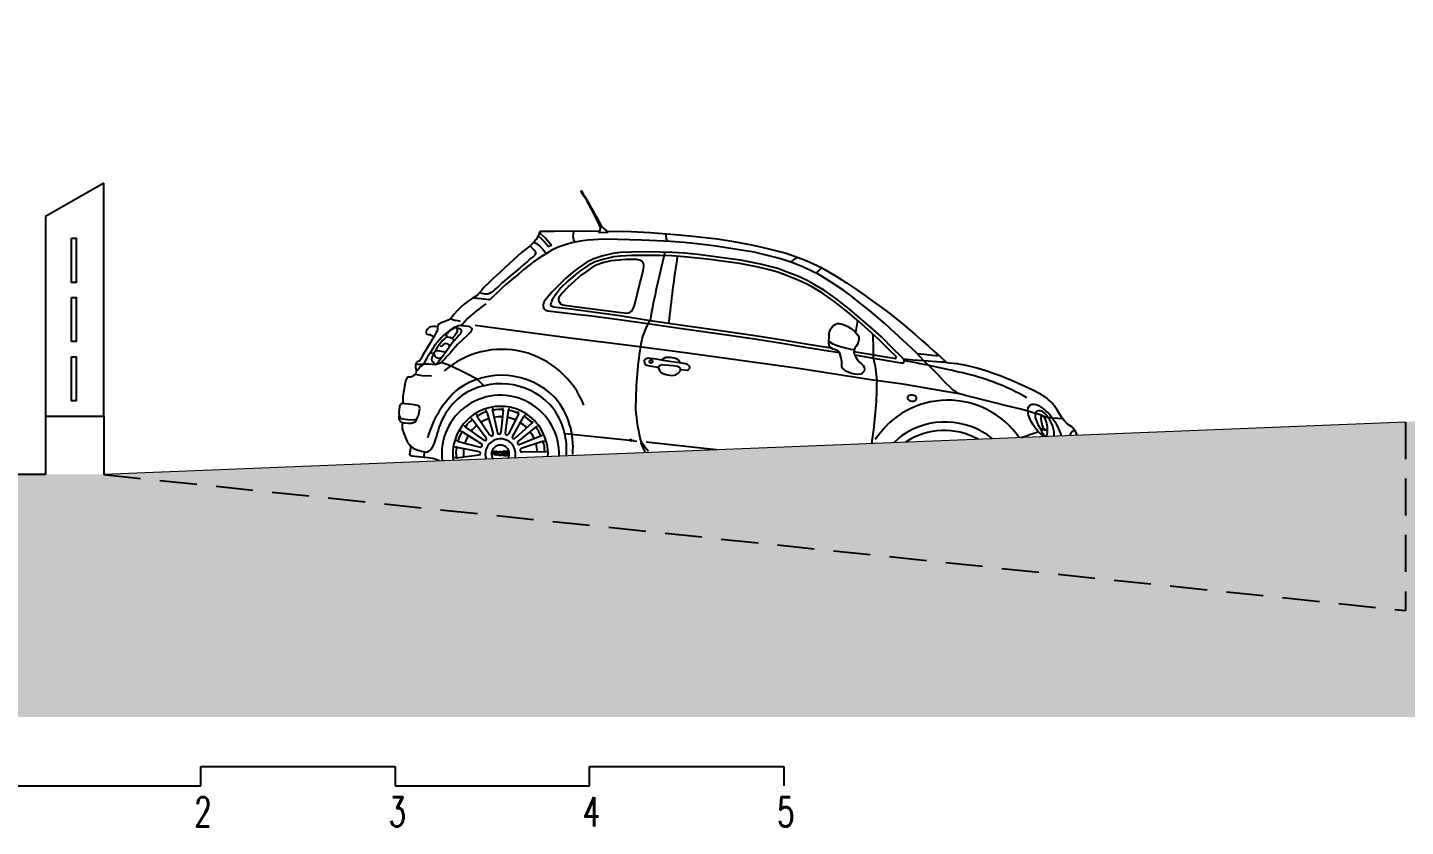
# Model space of a CAD drawing. Header units: metres. Extents: x -442 to 316, y -503 to 125.
# Drawn here: x 138.57 to 145.66, y -328.21 to -324.1 of the extents above; entities that cross this region are included whole.
import ezdxf

# ---------------------------------------------------------------- set-up
doc = ezdxf.new("R2010")
doc.units = ezdxf.units.M
doc.linetypes.add('DASHED', pattern=[19.05, 12.7, -6.35])
for name, color, linetype in [('FIGURE_SAGOME', 252, 'Continuous'), ('popis', 6, 'Continuous'), ('SRAFA', 251, 'Continuous'), ('SRAFY', 3, 'Continuous'), ('ZDIVO', 1, 'Continuous')]:
    doc.layers.add(name, color=color, linetype=linetype)
doc.styles.add('ROMANS', font='romans.shx', dxfattribs={"width": 0.7})

msp = doc.modelspace()

# ---------------------------------------------------------------- hatches: boundary and pattern name
at = {"layer": 'SRAFA', "linetype": 'Continuous'}
msp.add_hatch(color=256, dxfattribs=at).paths.add_polyline_path([(175.632352, -324.09614), (175.632352, -327.644938), (133.892618, -327.644938), (133.892618, -326.59614), (137.462433, -326.59614), (137.462433, -326.39614), (138.662433, -326.39614), (138.962433, -326.39614), (145.66242, -326.12614), (151.722433, -325.49614), (154.712667, -325.206003), (159.772433, -324.918748), (164.832433, -324.631187), (174.247262, -324.09614)])

# ---------------------------------------------------------------- linework, layer by layer
at = {"layer": 'FIGURE_SAGOME', "linetype": 'Continuous'}
for p, q in [((141.197532, -325.167514), (141.187723, -325.186113)), ((141.206511, -325.145443), (141.197532, -325.167514)), ((141.197583, -325.167387), (141.217041, -325.184332)), ((141.204958, -325.149261), (141.215732, -325.161364)), ((141.282921, -325.145068), (141.206511, -325.145443)), ((141.215732, -325.161364), (141.238241, -325.182064)), ((141.374026, -325.144715), (141.282921, -325.145068)), ((141.503118, -325.145524), (141.374026, -325.144715)), ((141.379073, -325.171737), (141.380356, -325.157318)), ((141.382311, -325.187806), (141.379073, -325.171737)), ((141.380356, -325.157318), (141.382231, -325.144766)), ((141.511528, -325.145574), (141.503118, -325.145524)), ((141.677074, -325.146548), (141.554525, -325.145827)), ((141.774609, -325.152243), (141.677074, -325.146548)), ((141.903332, -325.163082), (141.774609, -325.152243)), ((141.85641, -325.167886), (141.856303, -325.159122)), ((141.859286, -325.183333), (141.85641, -325.167886)), ((141.977122, -325.1695), (141.903332, -325.163082)), ((142.12124, -325.185609), (141.977122, -325.1695)), ((141.14092, -325.231339), (141.113249, -325.254069)), ((141.158933, -325.21749), (141.14092, -325.231339)), ((141.156845, -325.219095), (141.172878, -325.236664)), ((141.176458, -325.200632), (141.158933, -325.21749)), ((141.172878, -325.236664), (141.180696, -325.245748)), ((141.187723, -325.186113), (141.176458, -325.200632)), ((141.176458, -325.200632), (141.186716, -325.206179)), ((141.180696, -325.245748), (141.183701, -325.250711)), ((141.183701, -325.250711), (141.184959, -325.255919)), ((141.186716, -325.206179), (141.207553, -325.22157)), ((141.207553, -325.22157), (141.220705, -325.235366)), ((141.217041, -325.184332), (141.230321, -325.198312)), ((141.220705, -325.235366), (141.234839, -325.251778)), ((141.230321, -325.198312), (141.243431, -325.212429)), ((141.234839, -325.251778), (141.240822, -325.258868)), ((141.238241, -325.182064), (141.260792, -325.206805)), ((141.268353, -325.241981), (141.240822, -325.258868)), ((141.243431, -325.212429), (141.248797, -325.22212)), ((141.248797, -325.22212), (141.267323, -325.216717)), ((141.260792, -325.206805), (141.267323, -325.216717)), ((141.300639, -325.226155), (141.268353, -325.241981)), ((141.347294, -325.210134), (141.300639, -325.226155)), ((141.37832, -325.201772), (141.347294, -325.210134)), ((141.415981, -325.195772), (141.37832, -325.201772)), ((141.388617, -325.200132), (141.382311, -325.187806)), ((141.454371, -325.189611), (141.415981, -325.195772)), ((141.534006, -325.185615), (141.454371, -325.189611)), ((141.608747, -325.186385), (141.534006, -325.185615)), ((141.73159, -325.189447), (141.608747, -325.186385)), ((141.679157, -325.251682), (141.620606, -325.254373)), ((141.762081, -325.250865), (141.679157, -325.251682)), ((141.810134, -325.193079), (141.73159, -325.189447)), ((141.824743, -325.251229), (141.762081, -325.250865)), ((141.879347, -325.197204), (141.810134, -325.193079)), ((141.888102, -325.253495), (141.824743, -325.251229)), ((141.864656, -325.196328), (141.859286, -325.183333)), ((141.949392, -325.201805), (141.879347, -325.197204)), ((142.014055, -325.208619), (141.949392, -325.201805)), ((142.073583, -325.216609), (142.014055, -325.208619)), ((142.125215, -325.223123), (142.073583, -325.216609)), ((142.21616, -325.199743), (142.12124, -325.185609)), ((142.200913, -325.234102), (142.125215, -325.223123)), ((142.243031, -325.241549), (142.200913, -325.234102)), ((142.305889, -325.217408), (142.21616, -325.199743)), ((142.310148, -325.252694), (142.243031, -325.241549)), ((142.381103, -325.234454), (142.305889, -325.217408)), ((142.468911, -325.257386), (142.381103, -325.234454)), ((141.050609, -325.311093), (141.028148, -325.330961)), ((141.073292, -325.289167), (141.050609, -325.311093)), ((141.089734, -325.275096), (141.073292, -325.289167)), ((141.113249, -325.254069), (141.089734, -325.275096)), ((141.124048, -325.315413), (141.106885, -325.330482)), ((141.142643, -325.299302), (141.124048, -325.315413)), ((141.17361, -325.302506), (141.12645, -325.339344)), ((141.159421, -325.285022), (141.142643, -325.299302)), ((141.174738, -325.27372), (141.159421, -325.285022)), ((141.195775, -325.286909), (141.17361, -325.302506)), ((141.181361, -325.267192), (141.174738, -325.27372)), ((141.184005, -325.26253), (141.181361, -325.267192)), ((141.184959, -325.255919), (141.184005, -325.26253)), ((141.227712, -325.266724), (141.195775, -325.286909)), ((141.240822, -325.258868), (141.227712, -325.266724)), ((141.448993, -325.303937), (141.403833, -325.334421)), ((141.457844, -325.319125), (141.414197, -325.348589)), ((141.485392, -325.285836), (141.448993, -325.303937)), ((141.492122, -325.30208), (141.457844, -325.319125)), ((141.497297, -325.318209), (141.47343, -325.332077)), ((141.525966, -325.272205), (141.485392, -325.285836)), ((141.530787, -325.28909), (141.492122, -325.30208)), ((141.536306, -325.305899), (141.497297, -325.318209)), ((141.583001, -325.258724), (141.525966, -325.272205)), ((141.586037, -325.276031), (141.530787, -325.28909)), ((141.574569, -325.29704), (141.536306, -325.305899)), ((141.615069, -325.292446), (141.574569, -325.29704)), ((141.620606, -325.254373), (141.583001, -325.258724)), ((141.622018, -325.271868), (141.586037, -325.276031)), ((141.650187, -325.290508), (141.615069, -325.292446)), ((141.679646, -325.269219), (141.622018, -325.271868)), ((141.698149, -325.290196), (141.650187, -325.290508)), ((141.762116, -325.268407), (141.679646, -325.269219)), ((141.704394, -325.290099), (141.698149, -325.290196)), ((141.711816, -325.290652), (141.704394, -325.290099)), ((141.72145, -325.293164), (141.711816, -325.290652)), ((141.733461, -325.300417), (141.72145, -325.293164)), ((141.738847, -325.307201), (141.733461, -325.300417)), ((141.742046, -325.316171), (141.738847, -325.307201)), ((141.742415, -325.326361), (141.742046, -325.316171)), ((141.824378, -325.268768), (141.762116, -325.268407)), ((141.887171, -325.271014), (141.824378, -325.268768)), ((141.950037, -325.275452), (141.887171, -325.271014)), ((141.951522, -325.257972), (141.888102, -325.253495)), ((142.017632, -325.282169), (141.950037, -325.275452)), ((142.019471, -325.264725), (141.951522, -325.257972)), ((142.083389, -325.289501), (142.017632, -325.282169)), ((142.085561, -325.272094), (142.019471, -325.264725)), ((142.132272, -325.296249), (142.083389, -325.289501)), ((142.134694, -325.278876), (142.085561, -325.272094)), ((142.183436, -325.303449), (142.132272, -325.296249)), ((142.185897, -325.286081), (142.134694, -325.278876)), ((142.23691, -325.311076), (142.183436, -325.303449)), ((142.239857, -325.293778), (142.185897, -325.286081)), ((142.28858, -325.321325), (142.23691, -325.311076)), ((142.291839, -325.304088), (142.239857, -325.293778)), ((142.338896, -325.330375), (142.28858, -325.321325)), ((142.342538, -325.313208), (142.291839, -325.304088)), ((142.36559, -325.265836), (142.310148, -325.252694)), ((142.384782, -325.32355), (142.342538, -325.313208)), ((142.419741, -325.279077), (142.36559, -325.265836)), ((142.457094, -325.290295), (142.419741, -325.279077)), ((142.508399, -325.307268), (142.457094, -325.290295)), ((142.518004, -325.274366), (142.468911, -325.257386)), ((142.501564, -325.298506), (142.49644, -325.303312)), ((142.511837, -325.291208), (142.501564, -325.298506)), ((142.564038, -325.329836), (142.508399, -325.307268)), ((142.528306, -325.282063), (142.511837, -325.291208)), ((142.56955, -325.293478), (142.518004, -325.274366)), ((142.535053, -325.280688), (142.528306, -325.282063)), ((142.612926, -325.311729), (142.56955, -325.293478)), ((142.662755, -325.335362), (142.612926, -325.311729)), ((140.967457, -325.387391), (140.945856, -325.408057)), ((140.982752, -325.373173), (140.967457, -325.387391)), ((141.002612, -325.3551), (140.982752, -325.373173)), ((141.028148, -325.330961), (141.002612, -325.3551)), ((141.037166, -325.389087), (141.015047, -325.408944)), ((141.059154, -325.370058), (141.037166, -325.389087)), ((141.096731, -325.364403), (141.053113, -325.400595)), ((141.084538, -325.349366), (141.059154, -325.370058)), ((141.106885, -325.330482), (141.084538, -325.349366)), ((141.12645, -325.339344), (141.096731, -325.364403)), ((141.339624, -325.387693), (141.302357, -325.423805)), ((141.377591, -325.355185), (141.339624, -325.387693)), ((141.388741, -325.36873), (141.351443, -325.400666)), ((141.403833, -325.334421), (141.377591, -325.355185)), ((141.419803, -325.371062), (141.388295, -325.398022)), ((141.414197, -325.348589), (141.388741, -325.36873)), ((141.44631, -325.351817), (141.419803, -325.371062)), ((141.47343, -325.332077), (141.44631, -325.351817)), ((141.719817, -325.420508), (141.727813, -325.388952)), ((141.727813, -325.388952), (141.737982, -325.346269)), ((141.737982, -325.346269), (141.742415, -325.326361)), ((142.380425, -325.340542), (142.338896, -325.330375)), ((142.427215, -325.353088), (142.380425, -325.340542)), ((142.43268, -325.336392), (142.384782, -325.32355)), ((142.468728, -325.369222), (142.427215, -325.353088)), ((142.475083, -325.352873), (142.43268, -325.336392)), ((142.528584, -325.392486), (142.468728, -325.369222)), ((142.53543, -325.376327), (142.475083, -325.352873)), ((142.574379, -325.413534), (142.528584, -325.392486)), ((142.582175, -325.397812), (142.53543, -325.376327)), ((142.610673, -325.351237), (142.564038, -325.329836)), ((142.639678, -325.364826), (142.610673, -325.351237)), ((142.635446, -325.358421), (142.635835, -325.354723)), ((142.636437, -325.361213), (142.635446, -325.358421)), ((142.635835, -325.354723), (142.637714, -325.351299)), ((142.639678, -325.364826), (142.636437, -325.361213)), ((142.637714, -325.351299), (142.652776, -325.335829)), ((142.659487, -325.377429), (142.639678, -325.364826)), ((142.652776, -325.335829), (142.655665, -325.333913)), ((142.655665, -325.333913), (142.659155, -325.334047)), ((142.659155, -325.334047), (142.662755, -325.335362)), ((142.717196, -325.41394), (142.659487, -325.377429)), ((142.662755, -325.335362), (142.670411, -325.339207)), ((142.670411, -325.339207), (142.737703, -325.37945)), ((142.737703, -325.37945), (142.785931, -325.410265)), ((140.906572, -325.449101), (140.887917, -325.469398)), ((140.89868, -325.459012), (140.898511, -325.457871)), ((140.900501, -325.460754), (140.89868, -325.459012)), ((140.908665, -325.463912), (140.900501, -325.460754)), ((140.922309, -325.431182), (140.906572, -325.449101)), ((140.918074, -325.466049), (140.908665, -325.463912)), ((140.945856, -325.408057), (140.922309, -325.431182)), ((140.956636, -325.459789), (140.948227, -325.46529)), ((140.967186, -325.452889), (140.956636, -325.459789)), ((140.977587, -325.443218), (140.967186, -325.452889)), ((140.986811, -325.460859), (140.967931, -325.478381)), ((140.995948, -325.426338), (140.977587, -325.443218)), ((141.013367, -325.436213), (140.986811, -325.460859)), ((141.015047, -325.408944), (140.995948, -325.426338)), ((141.032034, -325.418888), (141.013367, -325.436213)), ((141.053113, -325.400595), (141.032034, -325.418888)), ((141.269875, -325.456526), (141.242679, -325.489463)), ((141.302357, -325.423805), (141.269875, -325.456526)), ((141.314686, -325.436283), (141.28689, -325.471141)), ((141.322313, -325.462452), (141.310995, -325.475915)), ((141.351443, -325.400666), (141.314686, -325.436283)), ((141.349698, -325.433213), (141.322313, -325.462452)), ((141.388295, -325.398022), (141.349698, -325.433213)), ((141.707352, -325.469061), (141.719817, -325.420508)), ((142.610712, -325.432907), (142.574379, -325.413534)), ((142.619359, -325.417638), (142.582175, -325.397812)), ((142.661776, -325.463564), (142.610712, -325.432907)), ((142.671379, -325.44887), (142.619359, -325.417638)), ((142.719527, -325.504531), (142.661776, -325.463564)), ((142.729967, -325.490431), (142.671379, -325.44887)), ((142.771029, -325.449901), (142.717196, -325.41394)), ((142.809477, -325.477487), (142.771029, -325.449901)), ((142.785931, -325.410265), (142.83103, -325.439986)), ((142.83103, -325.439986), (142.88281, -325.476405)), ((140.817554, -325.520115), (140.798379, -325.536811)), ((140.83787, -325.504357), (140.817554, -325.520115)), ((140.859131, -325.490714), (140.83787, -325.504357)), ((140.875288, -325.480348), (140.859131, -325.490714)), ((140.871102, -325.488876), (140.864223, -325.487447)), ((140.884679, -325.491022), (140.871102, -325.488876)), ((140.887917, -325.469398), (140.875288, -325.480348)), ((140.904408, -325.492951), (140.884679, -325.491022)), ((140.932757, -325.495943), (140.904408, -325.492951)), ((140.926243, -325.467477), (140.918074, -325.466049)), ((140.936739, -325.467439), (140.926243, -325.467477)), ((140.944538, -325.497186), (140.932757, -325.495943)), ((140.948227, -325.46529), (140.936739, -325.467439)), ((140.949067, -325.496662), (140.944538, -325.497186)), ((140.951145, -325.495946), (140.949067, -325.496662)), ((140.953477, -325.493454), (140.951145, -325.495946)), ((140.957586, -325.488678), (140.953477, -325.493454)), ((140.967931, -325.478381), (140.957586, -325.488678)), ((141.224104, -325.522457), (141.223858, -325.529374)), ((141.223858, -325.529374), (141.224726, -325.534866)), ((141.225499, -325.516529), (141.224104, -325.522457)), ((141.224726, -325.534866), (141.229042, -325.543325)), ((141.230054, -325.50667), (141.225499, -325.516529)), ((141.242679, -325.489463), (141.230054, -325.50667)), ((141.262538, -325.519428), (141.261154, -325.523527)), ((141.261154, -325.523527), (141.261551, -325.526574)), ((141.261551, -325.526574), (141.263905, -325.528599)), ((141.264432, -325.512957), (141.262538, -325.519428)), ((141.263905, -325.528599), (141.269732, -325.530367)), ((141.266997, -325.505864), (141.264432, -325.512957)), ((141.271088, -325.497498), (141.266997, -325.505864)), ((141.269732, -325.530367), (141.27925, -325.532499)), ((141.28689, -325.471141), (141.271088, -325.497498)), ((141.27925, -325.532499), (141.378482, -325.545531)), ((141.305367, -325.485489), (141.303396, -325.494172)), ((141.303396, -325.494172), (141.303857, -325.501087)), ((141.303857, -325.501087), (141.307547, -325.509927)), ((141.310995, -325.475915), (141.305367, -325.485489)), ((141.307547, -325.509927), (141.313814, -325.518114)), ((141.313814, -325.518114), (141.324575, -325.523738)), ((141.324575, -325.523738), (141.343357, -325.527171)), ((141.343357, -325.527171), (141.611925, -325.560904)), ((141.689877, -325.538076), (141.695042, -325.526144)), ((141.695042, -325.526144), (141.707352, -325.469061)), ((142.789963, -325.558937), (142.719527, -325.504531)), ((142.801035, -325.545324), (142.729967, -325.490431)), ((142.840206, -325.501645), (142.809477, -325.477487)), ((142.903718, -325.551962), (142.840206, -325.501645)), ((142.88281, -325.476405), (142.923103, -325.50534)), ((142.923103, -325.50534), (142.964323, -325.535526)), ((142.964323, -325.535526), (143.002505, -325.564216)), ((140.735232, -325.601165), (140.722627, -325.607268)), ((140.74791, -325.592853), (140.735232, -325.601165)), ((140.748964, -325.596091), (140.747163, -325.593343)), ((140.754174, -325.586404), (140.74791, -325.592853)), ((140.753851, -325.598484), (140.748964, -325.596091)), ((140.770188, -325.602876), (140.753851, -325.598484)), ((140.766245, -325.571808), (140.754174, -325.586404)), ((140.779278, -325.55549), (140.766245, -325.571808)), ((140.785552, -325.606176), (140.770188, -325.602876)), ((140.798379, -325.536811), (140.779278, -325.55549)), ((140.798752, -325.608457), (140.785552, -325.606176)), ((141.229042, -325.543325), (141.234653, -325.548642)), ((141.234653, -325.548642), (141.247423, -325.553495)), ((141.247423, -325.553495), (141.378175, -325.568591)), ((141.378175, -325.568591), (141.475316, -325.579615)), ((141.378482, -325.545531), (141.479334, -325.558932)), ((141.475316, -325.579615), (141.615886, -325.598311)), ((141.479334, -325.558932), (141.618249, -325.578272)), ((141.611925, -325.560904), (141.640161, -325.564676)), ((141.615886, -325.598311), (141.772773, -325.621158)), ((141.618249, -325.578272), (141.775254, -325.603794)), ((141.640161, -325.564676), (141.654175, -325.565968)), ((141.654175, -325.565968), (141.663798, -325.564748)), ((141.663798, -325.564748), (141.670039, -325.562054)), ((141.670039, -325.562054), (141.677957, -325.555813)), ((141.677957, -325.555813), (141.684072, -325.549009)), ((141.684072, -325.549009), (141.689877, -325.538076)), ((141.775254, -325.603794), (141.940818, -325.627006)), ((142.849019, -325.609484), (142.789963, -325.558937)), ((142.860425, -325.596157), (142.801035, -325.545324)), ((142.842182, -325.603632), (142.832222, -325.66542)), ((142.909111, -325.637829), (142.860425, -325.596157)), ((142.983175, -325.619858), (142.903718, -325.551962)), ((143.002505, -325.564216), (143.035296, -325.590449)), ((143.035296, -325.590449), (143.07118, -325.619691)), ((140.622193, -325.657331), (140.621103, -325.661749)), ((140.621103, -325.661749), (140.621778, -325.668698)), ((140.621778, -325.668698), (140.625667, -325.673329)), ((140.625911, -325.65319), (140.622193, -325.657331)), ((140.625667, -325.673329), (140.632045, -325.675095)), ((140.629539, -325.648414), (140.625911, -325.65319)), ((140.633851, -325.643086), (140.629539, -325.648414)), ((140.632045, -325.675095), (140.640497, -325.676455)), ((140.639008, -325.638627), (140.633851, -325.643086)), ((140.646183, -325.635789), (140.639008, -325.638627)), ((140.640497, -325.676455), (140.646842, -325.678531)), ((140.656384, -325.633895), (140.646183, -325.635789)), ((140.669775, -325.634369), (140.656384, -325.633895)), ((140.673865, -325.665878), (140.662844, -325.686361)), ((140.68143, -325.635478), (140.669775, -325.634369)), ((140.678718, -325.656538), (140.673865, -325.665878)), ((140.679951, -325.649279), (140.678718, -325.656538)), ((140.680897, -325.639175), (140.679951, -325.649279)), ((140.682197, -325.630163), (140.680897, -325.639175)), ((140.684022, -325.625078), (140.682197, -325.630163)), ((140.686486, -325.621989), (140.684022, -325.625078)), ((140.693597, -325.61793), (140.686486, -325.621989)), ((140.708454, -325.612694), (140.693597, -325.61793)), ((140.722627, -325.607268), (140.708454, -325.612694)), ((140.724451, -325.667991), (140.710996, -325.680903)), ((140.716617, -325.675509), (140.720021, -325.675072)), ((140.720021, -325.675072), (140.722367, -325.675319)), ((140.722367, -325.675319), (140.723039, -325.675745)), ((140.735469, -325.665519), (140.723039, -325.675745)), ((140.723039, -325.675745), (140.725176, -325.677857)), ((140.739525, -325.656425), (140.724451, -325.667991)), ((140.725176, -325.677857), (140.726111, -325.681076)), ((140.744353, -325.657427), (140.735469, -325.665519)), ((140.751256, -325.647762), (140.739525, -325.656425)), ((140.753828, -325.650463), (140.744353, -325.657427)), ((140.766086, -325.638519), (140.751256, -325.647762)), ((140.76185, -325.644546), (140.753828, -325.650463)), ((140.767022, -325.641587), (140.76185, -325.644546)), ((140.775421, -325.635745), (140.766086, -325.638519)), ((140.766086, -325.638519), (140.781176, -325.640882)), ((140.773583, -325.641544), (140.767022, -325.641587)), ((140.777033, -325.670035), (140.769567, -325.680851)), ((140.77839, -325.643125), (140.773583, -325.641544)), ((140.788611, -325.631123), (140.775421, -325.635745)), ((140.782895, -325.656715), (140.777033, -325.670035)), ((140.781812, -325.646595), (140.77839, -325.643125)), ((140.781176, -325.640882), (140.791823, -325.643971)), ((140.783686, -325.65188), (140.781812, -325.646595)), ((140.782895, -325.656715), (140.783686, -325.65188)), ((140.799597, -325.628595), (140.788611, -325.631123)), ((140.794493, -325.675509), (140.789945, -325.680541)), ((140.791823, -325.643971), (140.796985, -325.646374)), ((140.798102, -325.669573), (140.794493, -325.675509)), ((140.796985, -325.646374), (140.799991, -325.649447)), ((140.800086, -325.665993), (140.798102, -325.669573)), ((140.805758, -325.629115), (140.799597, -325.628595)), ((140.799991, -325.649447), (140.801927, -325.652866)), ((140.801574, -325.661671), (140.800086, -325.665993)), ((140.802531, -325.656949), (140.801574, -325.661671)), ((140.801927, -325.652866), (140.802531, -325.656949)), ((140.805758, -325.629115), (140.823714, -325.630719)), ((140.836232, -325.677273), (140.807573, -325.704261)), ((140.823714, -325.630719), (140.840845, -325.633443)), ((140.84483, -325.669622), (140.836232, -325.677273)), ((140.840845, -325.633443), (140.847907, -325.636021)), ((140.850397, -325.663179), (140.84483, -325.669622)), ((140.847907, -325.636021), (140.852472, -325.6391)), ((140.853888, -325.657587), (140.850397, -325.663179)), ((140.852472, -325.6391), (140.855463, -325.642625)), ((140.856417, -325.650977), (140.853888, -325.657587)), ((140.855463, -325.642625), (140.856846, -325.646897)), ((140.856846, -325.646897), (140.856417, -325.650977)), ((141.361071, -325.695113), (140.873881, -325.628743)), ((141.772773, -325.621158), (141.938383, -325.644378)), ((141.938383, -325.644378), (142.14612, -325.673685)), ((141.940818, -325.627006), (142.148648, -325.656327)), ((142.14612, -325.673685), (142.323399, -325.700327)), ((142.148648, -325.656327), (142.326006, -325.68298)), ((142.695525, -325.695446), (142.696057, -325.673477)), ((142.696057, -325.673477), (142.698161, -325.661726)), ((142.698161, -325.661726), (142.701343, -325.652847)), ((142.701343, -325.652847), (142.704004, -325.645828)), ((142.704004, -325.645828), (142.712827, -325.634472)), ((142.712827, -325.634472), (142.721655, -325.626946)), ((142.721655, -325.626946), (142.731081, -325.622095)), ((142.731081, -325.622095), (142.738377, -325.619595)), ((142.738377, -325.619595), (142.746916, -325.619405)), ((142.746916, -325.619405), (142.75776, -325.620846)), ((142.75776, -325.620846), (142.7678, -325.623428)), ((142.7678, -325.623428), (142.782549, -325.629389)), ((142.782549, -325.629389), (142.792718, -325.634599)), ((142.792718, -325.634599), (142.806165, -325.642599)), ((142.806165, -325.642599), (142.819837, -325.653819)), ((142.819837, -325.653819), (142.827931, -325.660879)), ((142.827931, -325.660879), (142.838589, -325.672157)), ((142.838589, -325.672157), (142.845108, -325.681683)), ((142.897503, -325.650982), (142.849019, -325.609484)), ((142.952644, -325.701157), (142.897503, -325.650982)), ((142.964794, -325.688497), (142.909111, -325.637829)), ((143.057164, -325.686847), (142.983175, -325.619858)), ((143.07118, -325.619691), (143.103874, -325.645962)), ((143.103874, -325.645962), (143.136912, -325.67465)), ((143.136912, -325.67465), (143.169796, -325.703064)), ((140.629956, -325.739507), (140.601655, -325.787814)), ((140.662844, -325.686361), (140.629956, -325.739507)), ((140.655733, -325.747514), (140.646827, -325.761318)), ((140.646842, -325.678531), (140.654139, -325.681958)), ((140.654139, -325.681958), (140.658345, -325.685059)), ((140.663647, -325.735262), (140.655733, -325.747514)), ((140.658345, -325.685059), (140.660688, -325.689846)), ((140.676497, -325.718683), (140.663647, -325.735262)), ((140.676268, -325.746789), (140.666371, -325.764268)), ((140.689558, -325.72818), (140.676268, -325.746789)), ((140.688351, -325.70519), (140.676497, -325.718683)), ((140.699084, -325.692904), (140.688351, -325.70519)), ((140.70662, -325.707213), (140.689558, -325.72818)), ((140.701256, -325.73524), (140.693378, -325.738277)), ((140.710996, -325.680903), (140.699084, -325.692904)), ((140.709152, -325.728688), (140.701256, -325.73524)), ((140.715526, -325.697359), (140.70662, -325.707213)), ((140.720855, -325.722714), (140.709152, -325.728688)), ((140.725773, -325.688467), (140.715526, -325.697359)), ((140.735119, -325.725801), (140.720855, -325.722714)), ((140.726066, -325.68485), (140.725773, -325.688467)), ((140.725773, -325.688467), (140.742859, -325.689111)), ((140.726111, -325.681076), (140.726066, -325.68485)), ((140.741644, -325.739226), (140.734702, -325.749675)), ((140.742357, -325.73553), (140.735119, -325.725801)), ((140.748948, -325.72884), (140.741644, -325.739226)), ((140.742859, -325.689111), (140.754186, -325.695053)), ((140.755194, -325.720256), (140.748948, -325.72884)), ((140.761067, -325.689801), (140.754186, -325.695053)), ((140.754186, -325.695053), (140.760124, -325.700426)), ((140.76422, -325.709943), (140.755194, -325.720256)), ((140.783746, -325.727421), (140.758628, -325.753884)), ((140.760124, -325.700426), (140.761771, -325.704819)), ((140.769567, -325.680851), (140.761067, -325.689801)), ((140.778693, -325.693947), (140.76422, -325.709943)), ((140.789945, -325.680541), (140.778693, -325.693947)), ((140.807573, -325.704261), (140.783746, -325.727421)), ((141.679575, -325.733425), (141.361071, -325.695113)), ((141.967456, -325.770899), (141.679575, -325.733425)), ((142.323399, -325.700327), (142.453153, -325.719826)), ((142.326006, -325.68298), (142.455982, -325.702514)), ((142.453153, -325.719826), (142.574842, -325.74132)), ((142.455982, -325.702514), (142.577788, -325.724028)), ((142.574842, -325.74132), (142.692163, -325.760571)), ((142.577788, -325.724028), (142.694757, -325.743221)), ((142.694757, -325.743221), (142.703676, -325.744426)), ((142.695256, -325.706542), (142.695525, -325.695446)), ((142.695303, -325.721043), (142.695256, -325.706542)), ((142.702426, -325.717157), (142.695273, -325.711766)), ((142.696959, -325.732318), (142.695303, -325.721043)), ((142.698262, -325.737986), (142.696959, -325.732318)), ((142.701309, -325.743), (142.698262, -325.737986)), ((142.707613, -325.746796), (142.701309, -325.743)), ((142.717101, -325.724902), (142.702426, -325.717157)), ((142.716189, -325.751678), (142.707613, -325.746796)), ((142.743274, -325.735253), (142.717101, -325.724902)), ((142.780712, -325.746344), (142.743274, -325.735253)), ((142.810045, -325.753155), (142.780712, -325.746344)), ((142.827865, -325.746797), (142.824759, -325.755403)), ((142.837024, -325.733486), (142.827865, -325.746797)), ((142.842573, -325.725421), (142.837024, -325.733486)), ((142.847525, -325.710522), (142.842573, -325.725421)), ((142.845108, -325.681683), (142.848357, -325.690112)), ((142.848895, -325.701076), (142.847525, -325.710522)), ((142.848357, -325.690112), (142.848895, -325.701076)), ((143.010835, -325.760044), (142.952644, -325.701157)), ((143.023162, -325.747563), (142.964794, -325.688497)), ((143.071362, -325.794026), (143.023162, -325.747563)), ((143.09815, -325.725027), (143.057164, -325.686847)), ((143.142684, -325.767042), (143.09815, -325.725027)), ((143.169796, -325.703064), (143.203893, -325.73263)), ((143.203893, -325.73263), (143.233618, -325.759515)), ((140.576168, -325.816691), (140.571831, -325.81979)), ((140.584126, -325.812972), (140.576168, -325.816691)), ((140.589683, -325.809546), (140.584126, -325.812972)), ((140.594556, -325.802218), (140.589683, -325.809546)), ((140.601655, -325.787814), (140.594556, -325.802218)), ((140.618151, -325.81005), (140.610763, -325.822026)), ((140.623539, -325.801341), (140.618151, -325.81005)), ((140.629556, -325.791374), (140.623539, -325.801341)), ((140.640043, -325.773854), (140.629556, -325.791374)), ((140.646827, -325.761318), (140.640043, -325.773854)), ((140.646923, -325.767732), (140.645955, -325.76293)), ((140.64874, -325.77061), (140.646923, -325.767732)), ((140.653928, -325.773702), (140.64874, -325.77061)), ((140.653006, -325.789101), (140.64932, -325.803359)), ((140.64932, -325.803359), (140.650981, -325.812497)), ((140.650981, -325.812497), (140.6608, -325.820965)), ((140.661647, -325.771546), (140.653006, -325.789101)), ((140.661647, -325.771546), (140.653928, -325.773702)), ((140.666371, -325.764268), (140.661647, -325.771546)), ((140.664471, -325.780814), (140.661647, -325.771546)), ((140.667896, -325.789019), (140.664471, -325.780814)), ((140.673663, -325.794466), (140.667896, -325.789019)), ((140.680159, -325.760324), (140.668624, -325.760289)), ((140.679923, -325.797745), (140.673663, -325.794466)), ((140.686035, -325.798888), (140.679923, -325.797745)), ((140.692521, -325.761452), (140.680159, -325.760324)), ((140.692314, -325.807167), (140.681046, -325.820758)), ((140.695527, -325.79752), (140.686035, -325.798888)), ((140.701357, -325.795816), (140.692314, -325.807167)), ((140.709448, -325.764292), (140.692521, -325.761452)), ((140.706104, -325.812741), (140.693427, -325.822865)), ((140.703804, -325.79255), (140.695527, -325.79752)), ((140.747219, -325.837732), (140.698334, -325.818946)), ((140.70896, -325.785669), (140.701357, -325.795816)), ((140.717898, -325.800842), (140.706104, -325.812741)), ((140.721627, -325.768447), (140.70896, -325.785669)), ((140.722227, -325.767569), (140.709448, -325.764292)), ((140.730066, -325.786844), (140.717898, -325.800842)), ((140.728577, -325.75827), (140.721627, -325.768447)), ((140.734702, -325.749675), (140.728577, -325.75827)), ((140.745036, -325.771247), (140.730066, -325.786844)), ((140.758628, -325.753884), (140.745036, -325.771247)), ((141.744472, -325.807685), (141.743857, -325.812069)), ((141.743857, -325.812069), (141.744113, -325.818386)), ((141.744113, -325.818386), (141.747298, -325.824551)), ((141.746963, -325.804419), (141.744472, -325.807685)), ((141.752432, -325.800546), (141.746963, -325.804419)), ((141.758636, -325.798439), (141.752432, -325.800546)), ((141.764392, -325.797666), (141.758636, -325.798439)), ((141.776999, -325.798841), (141.764392, -325.797666)), ((141.804984, -325.803017), (141.776999, -325.798841)), ((141.842804, -325.80946), (141.804984, -325.803017)), ((141.83421, -325.805458), (141.832142, -325.807644)), ((141.838674, -325.80247), (141.83421, -325.805458)), ((141.846269, -325.798198), (141.838674, -325.80247)), ((141.885195, -325.815539), (141.842804, -325.80946)), ((141.856361, -325.794305), (141.846269, -325.798198)), ((141.868624, -325.793869), (141.856361, -325.794305)), ((141.879466, -325.794897), (141.868624, -325.793869)), ((141.898017, -325.798237), (141.879466, -325.794897)), ((141.937476, -325.823896), (141.885195, -325.815539)), ((141.910833, -325.801317), (141.898017, -325.798237)), ((141.91826, -325.805213), (141.910833, -325.801317)), ((141.925148, -325.81424), (141.91826, -325.805213)), ((141.929506, -325.822622), (141.925148, -325.81424)), ((142.538223, -325.850775), (141.967456, -325.770899)), ((142.692163, -325.760571), (142.748991, -325.768245)), ((142.728237, -325.754881), (142.716189, -325.751678)), ((142.737433, -325.756673), (142.728237, -325.754881)), ((142.74768, -325.76544), (142.737433, -325.756673)), ((142.75078, -325.772073), (142.74768, -325.76544)), ((142.756874, -325.790597), (142.75078, -325.772073)), ((142.761028, -325.81475), (142.756874, -325.790597)), ((142.761135, -325.827772), (142.761028, -325.81475)), ((142.824759, -325.755403), (142.810045, -325.753155)), ((142.824759, -325.755403), (142.823028, -325.76752)), ((142.823028, -325.76752), (142.825308, -325.77571)), ((142.823753, -325.762443), (142.926789, -325.780264)), ((142.825308, -325.77571), (142.833541, -325.791707)), ((142.828021, -325.780983), (142.923849, -325.797557)), ((142.833541, -325.791707), (142.841835, -325.80533)), ((142.841835, -325.80533), (142.851893, -325.817924)), ((142.851893, -325.817924), (142.861981, -325.827415)), ((142.923849, -325.797557), (143.026315, -325.814678)), ((142.926789, -325.780264), (143.029237, -325.797382)), ((143.04039, -325.788534), (143.010835, -325.760044)), ((143.026315, -325.814678), (143.066495, -325.821542)), ((143.029237, -325.797382), (143.036041, -325.798544)), ((143.078594, -325.80138), (143.071362, -325.794026)), ((143.079969, -325.803393), (143.078594, -325.80138)), ((143.079795, -325.819814), (143.082901, -325.815651)), ((143.127466, -325.807729), (143.079969, -325.803393)), ((143.083103, -325.8104), (143.079969, -325.803393)), ((143.082901, -325.815651), (143.083103, -325.8104)), ((143.183887, -325.810897), (143.127466, -325.807729)), ((143.184229, -325.811262), (143.142684, -325.767042)), ((143.155974, -325.77651), (143.151358, -325.776274)), ((143.16665, -325.77718), (143.155974, -325.77651)), ((143.187475, -325.779213), (143.16665, -325.77718)), ((143.214488, -325.839886), (143.184229, -325.811262)), ((143.22404, -325.783558), (143.187475, -325.779213)), ((143.245603, -325.786263), (143.22404, -325.783558)), ((143.233618, -325.759515), (143.257607, -325.781061)), ((143.250856, -325.785415), (143.245603, -325.786263)), ((143.250791, -325.774939), (143.25283, -325.778163)), ((143.253003, -325.783792), (143.250856, -325.785415)), ((143.25283, -325.778163), (143.253394, -325.781283)), ((143.253394, -325.781283), (143.253003, -325.783792)), ((143.257607, -325.781061), (143.286056, -325.805589)), ((143.282172, -325.818095), (143.274859, -325.8185)), ((143.286336, -325.817178), (143.282172, -325.818095)), ((143.286056, -325.805589), (143.290172, -325.809226)), ((143.288685, -325.816333), (143.286336, -325.817178)), ((143.290891, -325.813627), (143.288685, -325.816333)), ((143.290172, -325.809226), (143.29133, -325.811601)), ((143.29133, -325.811601), (143.290891, -325.813627)), ((140.556689, -325.88751), (140.550376, -325.891492)), ((140.567718, -325.882392), (140.556689, -325.88751)), ((140.567381, -325.833359), (140.566674, -325.843149)), ((140.566674, -325.843149), (140.56861, -325.852408)), ((140.569902, -325.822451), (140.567381, -325.833359)), ((140.568896, -325.877341), (140.567718, -325.882392)), ((140.601912, -325.888294), (140.567718, -325.882392)), ((140.56861, -325.852408), (140.570991, -325.862038)), ((140.570533, -325.828405), (140.568628, -325.827964)), ((140.570335, -325.868276), (140.568896, -325.877341)), ((140.571831, -325.81979), (140.569902, -325.822451)), ((140.570991, -325.862038), (140.570335, -325.868276)), ((140.579337, -325.829226), (140.570533, -325.828405)), ((140.580933, -325.856107), (140.570991, -325.862038)), ((140.599797, -325.829541), (140.579337, -325.829226)), ((140.593497, -325.840971), (140.580933, -325.856107)), ((140.607408, -325.828357), (140.593497, -325.840971)), ((140.607408, -325.828357), (140.599797, -325.829541)), ((140.649219, -325.890539), (140.601912, -325.888294)), ((140.610763, -325.822026), (140.607408, -325.828357)), ((140.617206, -325.828168), (140.607408, -325.828357)), ((140.634424, -325.828608), (140.617206, -325.828168)), ((140.652271, -325.830337), (140.634424, -325.828608)), ((140.669306, -325.831064), (140.652271, -325.830337)), ((140.6608, -325.820965), (140.671247, -325.83098)), ((140.680105, -325.828948), (140.669306, -325.831064)), ((140.681046, -325.820758), (140.671597, -325.830615)), ((140.693427, -325.822865), (140.680105, -325.828948)), ((140.821261, -325.873699), (140.747219, -325.837732)), ((140.885142, -325.906093), (140.821261, -325.873699)), ((141.747298, -325.824551), (141.751554, -325.829295)), ((141.751554, -325.829295), (141.757925, -325.832882)), ((141.757925, -325.832882), (141.771387, -325.836143)), ((141.771387, -325.836143), (141.806141, -325.842569)), ((141.806141, -325.842569), (141.817582, -325.84483)), ((141.817777, -325.843232), (141.8173, -325.847147)), ((141.8173, -325.847147), (141.818947, -325.853106)), ((141.82122, -325.838915), (141.817777, -325.843232)), ((141.818947, -325.853106), (141.823655, -325.861427)), ((141.827381, -325.834942), (141.82122, -325.838915)), ((141.823655, -325.861427), (141.83113, -325.87039)), ((141.831315, -325.832757), (141.827381, -325.834942)), ((141.83113, -325.87039), (141.838222, -325.875225)), ((141.838491, -325.831888), (141.831315, -325.832757)), ((141.838222, -325.875225), (141.85056, -325.880633)), ((141.849452, -325.832718), (141.838491, -325.831888)), ((141.892906, -325.836903), (141.849452, -325.832718)), ((141.85056, -325.880633), (141.864591, -325.883944)), ((141.864591, -325.883944), (141.875309, -325.885204)), ((141.875309, -325.885204), (141.886856, -325.88603)), ((141.886856, -325.88603), (141.898465, -325.885031)), ((141.91549, -325.840855), (141.892906, -325.836903)), ((141.898465, -325.885031), (141.907366, -325.882439)), ((141.907366, -325.882439), (141.917552, -325.876322)), ((141.925915, -325.846156), (141.91549, -325.840855)), ((141.917552, -325.876322), (141.924466, -325.870252)), ((141.924466, -325.870252), (141.927902, -325.866169)), ((141.930999, -325.85178), (141.925915, -325.846156)), ((141.927902, -325.866169), (141.929842, -325.861816)), ((141.929842, -325.861816), (141.931703, -325.856323)), ((141.931703, -325.856323), (141.930999, -325.85178)), ((141.931703, -325.856323), (141.933343, -325.856469)), ((141.933343, -325.856469), (141.96475, -325.858396)), ((141.956597, -325.827225), (141.937476, -325.823896)), ((141.96721, -325.830314), (141.956597, -325.827225)), ((141.96475, -325.858396), (141.970461, -325.857292)), ((141.976241, -325.838049), (141.96721, -325.830314)), ((141.970461, -325.857292), (141.974108, -325.854167)), ((141.974108, -325.854167), (141.978237, -325.848941)), ((141.979048, -325.843046), (141.976241, -325.838049)), ((141.978237, -325.848941), (141.978923, -325.845517)), ((141.978923, -325.845517), (141.979048, -325.843046)), ((142.911061, -325.908276), (142.538223, -325.850775)), ((142.761943, -325.841165), (142.761135, -325.827772)), ((142.765329, -325.848323), (142.761943, -325.841165)), ((142.774494, -325.858161), (142.765329, -325.848323)), ((142.784605, -325.866028), (142.774494, -325.858161)), ((142.796571, -325.871726), (142.784605, -325.866028)), ((142.811437, -325.876546), (142.796571, -325.871726)), ((142.827612, -325.880174), (142.811437, -325.876546)), ((142.842948, -325.881939), (142.827612, -325.880174)), ((142.858538, -325.879886), (142.842948, -325.881939)), ((142.864432, -325.877255), (142.858538, -325.879886)), ((142.861981, -325.827415), (142.870438, -325.835552)), ((142.870226, -325.87136), (142.864432, -325.877255)), ((142.87619, -325.863857), (142.870226, -325.87136)), ((142.870438, -325.835552), (142.876659, -325.843946)), ((142.878629, -325.853321), (142.87619, -325.863857)), ((142.876659, -325.843946), (142.878629, -325.853321)), ((143.066495, -325.821542), (143.075256, -325.82187)), ((143.075256, -325.82187), (143.079795, -325.819814)), ((143.254445, -325.88023), (143.214488, -325.839886)), ((143.293844, -325.922359), (143.254445, -325.88023)), ((140.511663, -325.932006), (140.506499, -325.965626)), ((140.517821, -325.909968), (140.511663, -325.932006)), ((140.523989, -325.896646), (140.517821, -325.909968)), ((140.529158, -325.894924), (140.523989, -325.896646)), ((140.534002, -325.895208), (140.529158, -325.894924)), ((140.541507, -325.894979), (140.534002, -325.895208)), ((140.550376, -325.891492), (140.541507, -325.894979)), ((140.917865, -325.939733), (140.885142, -325.906093)), ((143.074852, -325.930909), (142.911061, -325.908276)), ((143.373618, -325.983562), (143.074852, -325.930909)), ((143.321935, -325.950328), (143.293844, -325.922359)), ((143.336749, -325.963987), (143.321935, -325.950328)), ((140.493819, -326.032088), (140.489957, -326.035215)), ((140.498779, -326.030844), (140.493819, -326.032088)), ((140.51195, -326.032118), (140.498779, -326.030844)), ((140.50194, -326.014664), (140.501893, -326.031145)), ((140.502353, -325.993354), (140.50194, -326.014664)), ((140.506499, -325.965626), (140.502353, -325.993354)), ((140.535199, -326.034329), (140.51195, -326.032118)), ((143.349783, -325.97122), (143.336749, -325.963987)), ((143.362237, -325.978582), (143.349783, -325.97122)), ((143.373618, -325.983562), (143.362237, -325.978582)), ((143.397842, -325.989779), (143.373618, -325.983562)), ((143.47949, -326.010309), (143.397842, -325.989779)), ((143.549671, -326.026553), (143.47949, -326.010309)), ((143.608194, -326.04202), (143.549671, -326.026553)), ((140.485115, -326.044012), (140.481373, -326.079563)), ((140.481373, -326.079563), (140.483538, -326.093611)), ((140.482104, -326.104903), (140.483538, -326.093611)), ((140.483538, -326.093611), (140.487964, -326.102226)), ((140.487351, -326.03871), (140.485115, -326.044012)), ((140.489957, -326.035215), (140.487351, -326.03871)), ((140.487964, -326.102226), (140.494032, -326.107903)), ((140.559372, -326.036878), (140.535199, -326.034329)), ((140.57782, -326.04146), (140.559372, -326.036878)), ((140.571221, -326.110561), (140.577845, -326.102518)), ((140.585164, -326.045111), (140.57782, -326.04146)), ((140.577845, -326.102518), (140.583173, -326.092709)), ((140.583173, -326.092709), (140.586311, -326.078373)), ((140.587521, -326.048573), (140.585164, -326.045111)), ((140.586311, -326.078373), (140.588385, -326.065702)), ((140.589109, -326.056), (140.587521, -326.048573)), ((140.588385, -326.065702), (140.589109, -326.056)), ((140.885179, -326.097648), (140.949553, -326.194215)), ((140.934168, -326.075), (140.966033, -326.186596)), ((140.963705, -326.067573), (140.988408, -326.18097)), ((141.017581, -326.06436), (141.006532, -326.179889)), ((141.044768, -326.067648), (141.027953, -326.18248)), ((141.096324, -326.083614), (141.045297, -326.187851)), ((141.123238, -326.097869), (141.065685, -326.198649)), ((143.682818, -326.059887), (143.608194, -326.04202)), ((143.719052, -326.069956), (143.682818, -326.059887)), ((143.757629, -326.0815), (143.719052, -326.069956)), ((143.843255, -326.106178), (143.823139, -326.102552)), ((143.90519, -326.118762), (143.891649, -326.100299)), ((143.89391, -326.103381), (143.894195, -326.10795)), ((140.483455, -326.112924), (140.482104, -326.104903)), ((140.489767, -326.122889), (140.483455, -326.112924)), ((140.497201, -326.128323), (140.489767, -326.122889)), ((140.494032, -326.107903), (140.502213, -326.110396)), ((140.508595, -326.13172), (140.497201, -326.128323)), ((140.500193, -326.129215), (140.497637, -326.141799)), ((140.497637, -326.141799), (140.497861, -326.161649)), ((140.497861, -326.161649), (140.506926, -326.185017)), ((140.502213, -326.110396), (140.525768, -326.113176)), ((140.531436, -326.133095), (140.508595, -326.13172)), ((140.525768, -326.113176), (140.548306, -326.114367)), ((140.54695, -326.132923), (140.531436, -326.133095)), ((140.559647, -326.128837), (140.54695, -326.132923)), ((140.548306, -326.114367), (140.563496, -326.113598)), ((140.568433, -326.122659), (140.559647, -326.128837)), ((140.563496, -326.113598), (140.571221, -326.110561)), ((140.571128, -326.115453), (140.568433, -326.122659)), ((140.57034, -326.110907), (140.571128, -326.115453)), ((140.824234, -326.152726), (140.91882, -326.219977)), ((140.861921, -326.114092), (140.931498, -326.20698)), ((141.165415, -326.131544), (141.079874, -326.209978)), ((141.184081, -326.153059), (141.094364, -326.22668)), ((143.873471, -326.108045), (143.843255, -326.106178)), ((143.890243, -326.110289), (143.873471, -326.108045)), ((143.894195, -326.10795), (143.890243, -326.110289)), ((143.923062, -326.13652), (143.90519, -326.118762)), ((143.945207, -326.15047), (143.923062, -326.13652)), ((143.953867, -326.172272), (143.944705, -326.177253)), ((143.96451, -326.173026), (143.945207, -326.15047)), ((143.96451, -326.173026), (143.953867, -326.172272)), ((143.973123, -326.194217), (143.96451, -326.173026)), ((140.506926, -326.185017), (140.514702, -326.205761)), ((140.514702, -326.205761), (140.522797, -326.22374)), ((140.522797, -326.22374), (140.532366, -326.237743)), ((140.532366, -326.237743), (140.542586, -326.25019)), ((140.654914, -326.25604), (140.661085, -326.243697)), ((140.661085, -326.243697), (140.669513, -326.217719)), ((140.669513, -326.217719), (140.672955, -326.20761)), ((140.786946, -326.225921), (140.899299, -326.255007)), ((140.808372, -326.176385), (140.906507, -326.238343)), ((141.21147, -326.199565), (141.103578, -326.242325)), ((141.221234, -326.226323), (141.111157, -326.263096)), ((141.670223, -326.221883), (141.336083, -326.187391)), ((141.670683, -326.216611), (141.670194, -326.217407)), ((141.670194, -326.217407), (141.67052, -326.217459)), ((141.671275, -326.216682), (141.67052, -326.217459)), ((141.671275, -326.216682), (141.670683, -326.216611)), ((141.67361, -326.218574), (141.673233, -326.222159)), ((141.676597, -326.220423), (141.67455, -326.220208)), ((141.682615, -326.219527), (141.684261, -326.224826)), ((141.685546, -326.219822), (141.683688, -326.22298)), ((141.689415, -326.223829), (141.689942, -326.21882)), ((141.705512, -326.225489), (141.689415, -326.223829)), ((141.736129, -326.23747), (141.723211, -326.211781)), ((141.735315, -326.250188), (141.728796, -326.23408)), ((141.748819, -326.256689), (141.736129, -326.23747)), ((142.114775, -326.269106), (141.754649, -326.230147)), ((143.937424, -326.189939), (143.93682, -326.19568)), ((143.939804, -326.182118), (143.937424, -326.189939)), ((143.944705, -326.177253), (143.939804, -326.182118)), ((140.538251, -326.292291), (140.544775, -326.252018)), ((140.539101, -326.296931), (140.538251, -326.292291)), ((140.542165, -326.300867), (140.539101, -326.296931)), ((140.548695, -326.302071), (140.542165, -326.300867)), ((140.542586, -326.25019), (140.554827, -326.260415)), ((140.596879, -326.307152), (140.548695, -326.302071)), ((140.554827, -326.260415), (140.570398, -326.266767)), ((140.570398, -326.266767), (140.597187, -326.275292)), ((140.631122, -326.310219), (140.596879, -326.307152)), ((140.597187, -326.275292), (140.614389, -326.280029)), ((140.611795, -326.279315), (140.609396, -326.308273)), ((140.614389, -326.280029), (140.622437, -326.280715)), ((140.622437, -326.280715), (140.629309, -326.278679)), ((140.629309, -326.278679), (140.637932, -326.273903)), ((140.655859, -326.313099), (140.631122, -326.310219)), ((140.637932, -326.273903), (140.647788, -326.266659)), ((140.647788, -326.266659), (140.654914, -326.25604)), ((140.673441, -326.319309), (140.655859, -326.313099)), ((140.778379, -326.309572), (140.893599, -326.295661)), ((140.780255, -326.255633), (140.89423, -326.277515)), ((140.969076, -326.286574), (140.96461, -326.286104)), ((140.96923, -326.282426), (140.964932, -326.281974)), ((140.990737, -326.288854), (140.99336, -326.28913)), ((140.990892, -326.284706), (140.993514, -326.284982)), ((141.015202, -326.291428), (141.017898, -326.291712)), ((141.015357, -326.287281), (141.018053, -326.287564)), ((141.01809, -326.277777), (141.017439, -326.274169)), ((141.017439, -326.274169), (141.041786, -326.276731)), ((141.038637, -326.279939), (141.01809, -326.277777)), ((141.039416, -326.284263), (141.038637, -326.279939)), ((141.044095, -326.294469), (141.03918, -326.293952)), ((141.044235, -326.29032), (141.040592, -326.289936)), ((141.041786, -326.276731), (141.044235, -326.29032)), ((141.230232, -326.279539), (141.114184, -326.280999)), ((141.749513, -326.279222), (141.735315, -326.250188)), ((141.766308, -326.278582), (141.748819, -326.256689)), ((140.689202, -326.326554), (140.673441, -326.319309))]:
    msp.add_line(p, q, dxfattribs=at)
for centre, radius in [((141.779077, -325.814083), 0.008458), ((141.673732, -326.217414), 0.0000873), ((141.687928, -326.221879), 0.001683)]:
    msp.add_circle(centre, radius, dxfattribs=at)
for centre, radius, start, end in [((140.060772, -325.786855), 1.601668, 24.5519841, 31.7847649), ((136.933144, -327.59324), 5.216057, 28.3892318, 30.5516807), ((141.929817, -325.423386), 0.502141, 145.359348, 146.8523701), ((141.531569, -324.946708), 0.203322, 263.7381662, 277.4518033), ((141.499307, -325.128638), 0.019721, 331.8073605, 21.7465669), ((141.631613, -325.036625), 0.133799, 214.9220215, 236.588763), ((146.462379, -326.438386), 4.761758, 165.5748229, 169.9040355), ((151.731823, -326.723777), 9.924062, 171.5935508, 173.5969668), ((141.663548, -326.524479), 1.246299, 126.0978718, 131.6501573), ((141.035709, -325.788176), 0.279602, 135.7930031, 146.8586377), ((142.046451, -325.780732), 0.32465, 146.9409424, 172.6621022), ((142.117483, -325.757281), 0.807371, 357.1406005, 6.0822996), ((143.729662, -326.053895), 2.029735, 171.0826774, 180.1489889), ((141.011985, -326.204451), 0.45231, 21.383777, 131.0266111), ((142.420764, -325.937726), 0.522247, 2.7568793, 15.5689355), ((143.035978, -325.792567), 0.005978, 270.6019038, 42.4313034), ((141.624095, -333.520665), 7.847094, 76.8937271, 79.2846609), ((142.94887, -329.171276), 3.368587, 83.0460083, 85.999386), ((143.338809, -325.769056), 0.063257, 220.199096, 235.8139098), ((141.009549, -326.275484), 0.389778, 44.7986005, 125.1391515), ((143.264041, -326.514091), 0.692848, 72.4445176, 82.3133362), ((143.124249, -327.027391), 1.182845, 60.0965736, 76.3451526), ((142.92516, -327.615676), 1.845366, 62.4946455, 72.7293322), ((141.133194, -326.347587), 0.523313, 131.6799772, 164.5073063), ((141.004453, -326.286397), 0.357314, 44.2790537, 123.7059305), ((140.861707, -325.903938), 2.080718, 351.7367776, 359.7612707), ((141.025492, -326.271909), 0.357849, 127.7989862, 168.3828253), ((141.00403, -326.290417), 0.302187, 357.8606068, 186.7547735), ((141.00403, -326.290417), 0.302187, 357.8606068, 186.7547735), ((140.979857, -326.255197), 0.398123, 354.4811399, 39.7092928), ((143.307113, -326.458631), 0.444955, 34.5497614, 147.0838038), ((143.660382, -326.202272), 0.252174, 41.407947, 62.3499617), ((141.00403, -326.290417), 0.245024, 356.8202318, 187.7951485), ((140.903329, -326.086647), 0.021224, 177.5864659, 211.2224533), ((140.942441, -326.157198), 0.082614, 95.746816, 133.877517), ((140.91403, -326.081699), 0.021224, 18.4018797, 52.0378671), ((140.984618, -326.063952), 0.021224, 156.1877352, 189.8237226), ((140.995292, -326.143911), 0.082614, 74.3480853, 112.4787864), ((141.00403, -326.290417), 0.190832, 86.9493908, 99.8774808), ((140.996386, -326.06325), 0.021224, 357.003149, 30.6391364), ((141.00403, -326.290417), 0.190832, 66.3290817, 79.2571717), ((141.065616, -326.071624), 0.021224, 135.5674261, 169.2034135), ((141.047447, -326.150219), 0.082614, 53.7277762, 91.8584773), ((141.076878, -326.075112), 0.021224, 336.3828399, 10.0188273), ((141.141199, -326.109177), 0.021224, 114.1686954, 147.8046828), ((141.095606, -326.175725), 0.082614, 32.3290455, 70.4597466), ((140.987194, -326.267737), 0.357548, 359.5843243, 40.2038325), ((142.641425, -325.993645), 0.94377, 183.9813768, 194.7593979), ((143.799052, -326.092968), 0.042981, 164.5249621, 190.4985692), ((143.95122, -326.053564), 0.200085, 193.6551209, 216.8872448), ((143.643282, -326.500138), 0.433974, 69.3820876, 74.7229002), ((143.678847, -326.208617), 0.19371, 31.9264479, 59.8949253), ((143.896543, -326.10538), 0.110376, 178.8993288, 213.9002686), ((143.904903, -325.798381), 0.314969, 249.7911891, 254.954065), ((143.491505, -326.314287), 0.453769, 28.1369725, 37.9101735), ((140.797824, -326.194802), 0.021224, 60.1993411, 93.8353285), ((140.837265, -326.135974), 0.021224, 198.4851966, 232.121184), ((140.898971, -326.187933), 0.082614, 116.6455467, 154.7762477), ((140.845498, -326.127535), 0.021224, 39.3006104, 72.9365978), ((141.00403, -326.290417), 0.190832, 129.2468522, 142.1749422), ((141.00403, -326.290417), 0.190832, 108.3481215, 121.2762115), ((141.00403, -326.290417), 0.190832, 44.930351, 57.8584411), ((141.150411, -326.116533), 0.021224, 314.9841093, 348.6200966), ((141.196826, -326.17003), 0.021224, 93.2699647, 126.9059521), ((141.130494, -326.215937), 0.082614, 11.4303148, 49.5610159), ((143.293153, -326.515803), 0.389778, 51.2575975, 125.1391515), ((143.288057, -326.526716), 0.357314, 60.8029521, 123.7059305), ((143.804974, -326.14311), 0.023831, 222.6818664, 305.0933135), ((143.651533, -326.268934), 0.251489, 16.5112559, 40.3285455), ((140.644537, -326.196077), 0.030669, 337.9109641, 352.9370264), ((140.793144, -326.205623), 0.021224, 219.3839273, 253.0199146), ((140.869325, -326.232151), 0.082614, 137.5442773, 175.6749784), ((141.00403, -326.290417), 0.190832, 150.1455828, 163.0736729), ((140.901216, -326.245946), 0.009262, 258.0510299, 55.1682258), ((140.923844, -326.212196), 0.009262, 237.1522992, 34.2694951), ((141.00403, -326.290417), 0.077921, 344.8078573, 199.807523), ((141.00403, -326.290417), 0.077921, 344.8078573, 199.807523), ((141.00403, -326.290417), 0.077921, 344.8078573, 199.807523), ((140.957022, -326.188738), 0.009262, 216.2535685, 13.3707645), ((141.00403, -326.290417), 0.045907, 331.6168743, 212.998506), ((140.997361, -326.178596), 0.009262, 194.8548379, 351.9720338), ((141.037168, -326.183411), 0.009262, 174.2345288, 331.3517247), ((141.073926, -326.202878), 0.009262, 152.8357981, 309.952994), ((141.100554, -326.23357), 0.009262, 131.9370674, 289.0542633), ((141.00403, -326.290417), 0.190832, 24.0316203, 36.9597104), ((141.00403, -326.290417), 0.190832, 3.1328897, 16.0609797), ((141.202809, -326.180189), 0.021224, 294.0853786, 327.721366), ((141.227086, -326.246724), 0.021224, 72.3712341, 106.0072214), ((141.148743, -326.265948), 0.082614, 350.5315841, 28.6622852), ((141.670407, -326.220141), 0.001752, 263.9924923, 252.5619732), ((141.677017, -326.22012), 0.002468, 182.0292347, 137.9924841), ((141.666762, -326.024244), 1.266734, 350.3384847, 351.8884646), ((143.319684, -326.505168), 0.397327, 129.153743, 136.6027617), ((143.308823, -326.512058), 0.357548, 127.7811516, 127.8767303), ((142.795657, -323.513809), 2.834827, 288.2610699, 290.1477611), ((143.860906, -326.176496), 0.052756, 203.463398, 207.2223336), ((140.776744, -326.288411), 0.021224, 240.7826579, 274.4186453), ((140.777154, -326.276629), 0.021224, 81.5980718, 115.2340592), ((140.857353, -326.285316), 0.082614, 158.943008, 197.0737091), ((141.00403, -326.290417), 0.190832, 171.5443135, 184.4724036), ((140.892078, -326.286524), 0.009262, 279.4497606, 76.5669565), ((141.114483, -326.271741), 0.009262, 111.0383367, 268.1555326), ((141.229052, -326.258348), 0.021224, 273.1866479, 306.8226353), ((140.185581, -326.253013), 1.15928, 357.6686755, 359.1440549)]:
    msp.add_arc(centre, radius, start, end, dxfattribs=at)
at = {"layer": 'FIGURE_SAGOME', "linetype": 'Continuous', "extrusion": (0, 0, -1)}
for centre, major_axis, ratio, start_param, end_param in [((141.422253, -324.940016), (0.001997, -0.003327), 0.59972993, 0.78962758, 5.59964262), ((143.806026, -326.133475), (-0.076859, 0.09409), 0.43513629, 4.30791826, 7.0126319), ((143.804267, -326.144149), (-0.035792, 0.07648), 0.43908405, -0.43682088, 2.55366092), ((143.801261, -326.146539), (-0.007856, 0.052921), 0.29601787, 5.71254625, 10.7968453), ((140.975111, -326.280439), (0.00141, 0.013403), 0.84375, 3.54114243, 4.1892853), ((140.973822, -326.290015), (0.00141, 0.013403), 0.84375, -1.01890206, -0.39954977), ((140.97629, -326.280687), (0.001068, 0.010148), 0.84375, 3.47592185, 4.00772671), ((140.975062, -326.289687), (0.001068, 0.010148), 0.84375, -0.86613406, -0.3343292), ((140.981924, -326.266685), (0.003056, 0.029036), 0.84375, 2.83435119, 3.54894627), ((140.977623, -326.304886), (0.003056, 0.029036), 0.84375, -0.40735362, 0.30724147), ((140.982131, -326.267639), (0.002593, 0.024636), 0.84375, 2.82056669, 3.49673049), ((140.978058, -326.303664), (0.002593, 0.024636), 0.84375, -0.35513784, 0.32102597), ((140.983824, -326.279498), (0.001325, 0.012591), 0.84375, 2.31546246, 2.79083505), ((140.983314, -326.277961), (0.001856, 0.017636), 0.84375, 2.45353476, 2.80877993), ((140.982182, -326.292417), (0.001325, 0.012591), 0.84375, 0.3507576, 0.82613019), ((140.981329, -326.294146), (0.001856, 0.017636), 0.84375, 0.33281273, 0.6880579), ((141.002213, -326.27995), (0.001856, 0.017636), 0.84375, 3.47440538, 3.82965055), ((141.000228, -326.296135), (0.001856, 0.017636), 0.84375, -0.6880579, -0.33281273), ((141.002905, -326.28039), (0.00147, 0.013968), 0.84375, 3.46728882, 3.95098713), ((141.001032, -326.295517), (0.00147, 0.013968), 0.84375, -0.80939447, -0.32569616), ((141.006098, -326.268399), (0.003141, 0.029851), 0.84375, 2.75636468, 3.44400649), ((141.001623, -326.308241), (0.003141, 0.029851), 0.84375, -0.30241383, 0.38522797), ((141.006047, -326.269725), (0.002637, 0.02506), 0.84375, 2.74082163, 3.41790975), ((141.001884, -326.306603), (0.002637, 0.02506), 0.84375, -0.27631709, 0.40077102), ((141.009764, -326.284366), (0.001019, 0.009681), 0.84375, 2.29572939, 2.75899408), ((141.008567, -326.293056), (0.001019, 0.009681), 0.84375, 0.38259857, 0.84586327), ((141.009227, -326.283431), (0.001505, 0.014305), 0.84375, 2.43831514, 2.73214442), ((141.007813, -326.294191), (0.001505, 0.014305), 0.84375, 0.40944823, 0.70327751), ((141.024839, -326.285074), (0.001505, 0.014305), 0.84375, 3.55104089, 3.84487017), ((141.023425, -326.295834), (0.001505, 0.014305), 0.84375, -0.70327751, -0.40944823), ((141.023381, -326.288195), (0.000761, 0.007233), 0.84375, 3.52523043, 4.11826697), ((141.022684, -326.292145), (0.000761, 0.007233), 0.84375, -0.97667432, -0.38363777), ((141.030517, -326.272906), (0.00294, 0.027941), 0.84375, 2.70788069, 3.54040643), ((141.026446, -326.308917), (0.002967, 0.027938), 0.84442853, -0.39960133, 0.43187498), ((141.029838, -326.276674), (0.002184, 0.020757), 0.84375, 2.45970643, 3.58230385), ((141.026656, -326.30822), (0.002534, 0.02408), 0.84375, -0.39860277, 0.62457395), ((141.032153, -326.280306), (0.002133, 0.02027), 0.84375, 2.25203906, 2.68636231), ((141.039145, -326.284342), (0.00022, 0.000178), 1, 0.39736655, 2.72870895)]:
    msp.add_ellipse(centre, major_axis=major_axis, ratio=ratio, start_param=start_param, end_param=end_param, dxfattribs=at)
msp.add_ellipse((143.122641, -326.003003), major_axis=(0.023742, -0.002642), ratio=0.66311664, dxfattribs=at)
at = {"layer": 'SRAFA', "linetype": 'Continuous'}
for p, q in [((138.962433, -324.89614), (138.662433, -325.067687)), ((138.962433, -326.09614), (138.962433, -324.89614)), ((138.662433, -325.067687), (138.662433, -326.09614))]:
    msp.add_line(p, q, dxfattribs=at)
at = {"layer": 'SRAFY', "linetype": 'DASHED', "ltscale": 0.015}
for p in [(145.66242, -326.12614), (138.962433, -326.39614)]:
    msp.add_line(p, (145.662415, -327.096022), dxfattribs=at)
at = {"layer": 'SRAFY', "linetype": 'Continuous'}
for p, q in [((139.462433, -327.998294), (139.462433, -327.898294)), ((139.462433, -327.898294), (140.462433, -327.898294)), ((140.462433, -327.898294), (140.462433, -327.998294)), ((141.462433, -327.998294), (141.462433, -327.898294)), ((141.462433, -327.898294), (142.462433, -327.898294)), ((142.462433, -327.898294), (142.462433, -327.998294)), ((138.462433, -327.998294), (139.462433, -327.998294)), ((140.462433, -327.998294), (141.462433, -327.998294))]:
    msp.add_line(p, q, dxfattribs=at)
for points in [[(138.7958, -325.180465), (138.819797, -325.180465), (138.819797, -325.407341), (138.7958, -325.407341)], [(138.7958, -325.484541), (138.819797, -325.484541), (138.819797, -325.711417), (138.7958, -325.711417)], [(138.7958, -325.790379), (138.819797, -325.790379), (138.819797, -326.017255), (138.7958, -326.017255)]]:
    msp.add_lwpolyline(points, close=True, dxfattribs=at)
at = {"layer": 'ZDIVO', "linetype": 'Continuous'}
for p, q in [((138.662433, -326.09614), (138.662433, -326.39614)), ((138.662433, -326.09614), (138.962433, -326.09614)), ((138.962433, -326.09614), (138.962433, -326.39614)), ((138.662433, -326.39614), (137.462433, -326.39614))]:
    msp.add_line(p, q, dxfattribs=at)
at = {"layer": 'ZDIVO', "linetype": 'Continuous', "lineweight": 0}
msp.add_line((145.66242, -326.12614), (138.962433, -326.39614), dxfattribs=at)

# ---------------------------------------------------------------- texts
at = {"layer": 'popis', "linetype": 'Continuous', "char_height": 0.15, "width": 2.20915077, "attachment_point": 1, "style": 'ROMANS'}
for s, insert in [('2', (139.428318, -328.056945)), ('3', (140.428318, -328.056945)), ('4', (141.428318, -328.056945)), ('5', (142.428318, -328.057281))]:
    msp.add_mtext(s, dxfattribs=dict(at, insert=insert))

doc.saveas('drawing.dxf')
